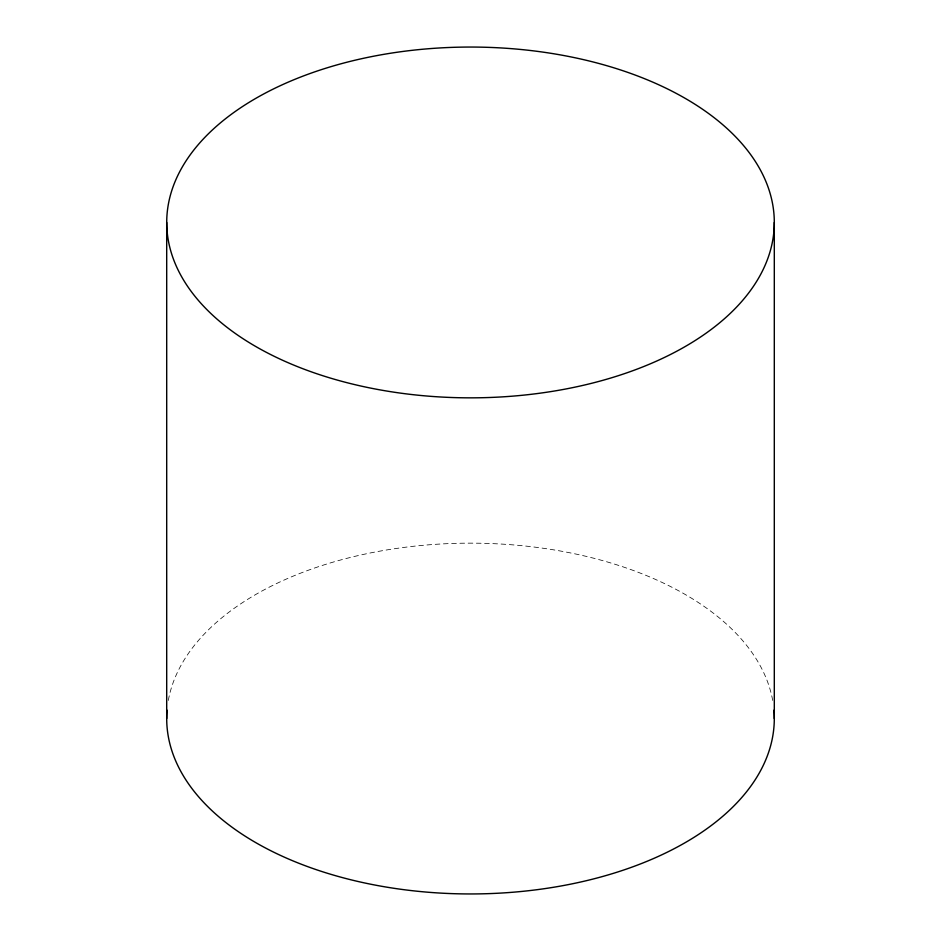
<?xml version="1.0" encoding="UTF-8"?>
<svg xmlns="http://www.w3.org/2000/svg" width="941" height="941" viewBox="0 0 941 941"><rect width="100%" height="100%" fill="white"/><g stroke="black" fill="none" stroke-linecap="round" stroke-linejoin="round"><path stroke-width="0.71" stroke-dasharray="4.71 3.53" d="M168.321 700.433A303.802 175.402 0 0 1 470.5 543.157A303.802 175.402 0 0 1 772.679 700.433"/><path stroke-width="1.41" d="M774.302 222.452A303.802 175.402 0 0 1 318.599 374.342A303.802 175.402 0 0 1 318.599 70.551A303.802 175.402 0 0 1 774.302 222.452L774.302 718.548M166.698 222.452L166.698 718.548M773.949 710.184A303.802 175.402 0 0 1 470.5 893.95A303.802 175.402 0 0 1 167.051 710.184"/></g></svg>
